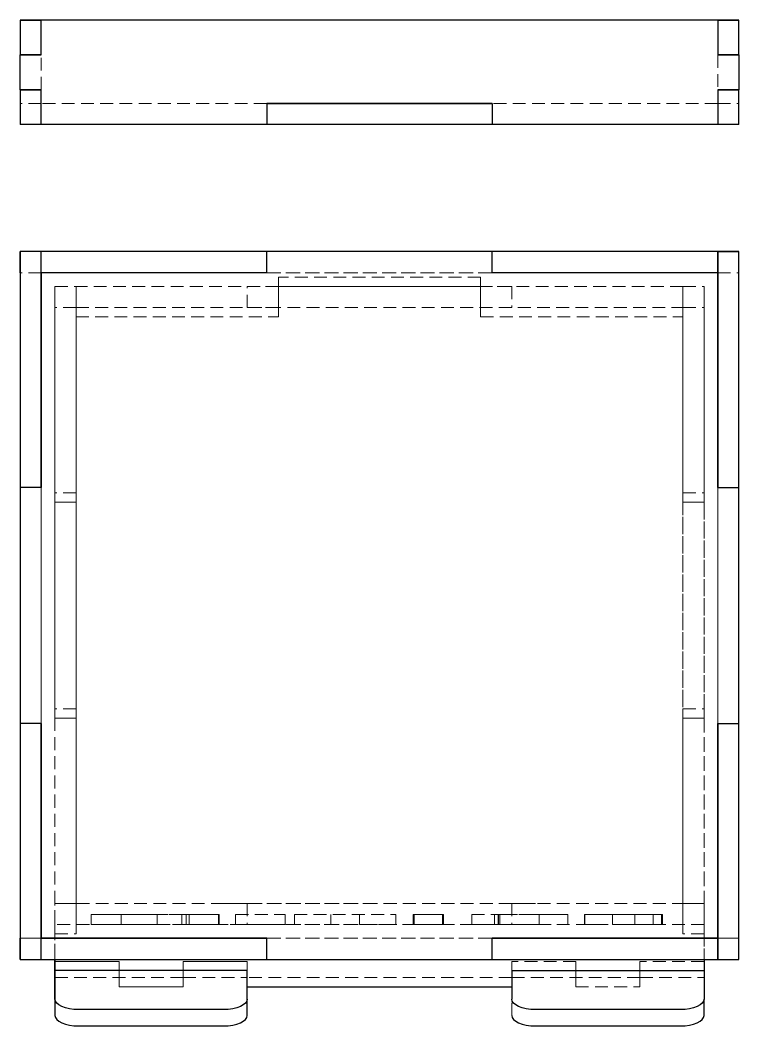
# Model space of a CAD drawing. Header units: millimetres. Extents: x 47 to 273, y 19 to 208.
# Drawn here: x 47.4 to 118.6, y 18.6 to 118.4 of the extents above; entities that cross this region are included whole.
import ezdxf

# ---------------------------------------------------------------- set-up
doc = ezdxf.new("R2010")
doc.units = ezdxf.units.MM
doc.linetypes.add('HIDDEN', pattern=[1.905, 1.27, -0.635])

msp = doc.modelspace()

# ---------------------------------------------------------------- linework, layer by layer
at = {"color": 7, "linetype": 'Continuous', "lineweight": 25}
for p, q in [((49.459, 118.355), (47.364, 118.355)), ((47.364, 118.355), (47.364, 118.355)), ((47.364, 118.355), (49.459, 118.355)), ((47.364, 118.355), (47.364, 114.903)), ((49.459, 114.903), (49.459, 118.355)), ((116.541, 118.355), (49.459, 118.355)), ((116.541, 118.355), (49.459, 118.355)), ((49.459, 114.903), (49.459, 118.355)), ((116.541, 118.355), (116.541, 114.903)), ((116.541, 118.355), (116.541, 118.355)), ((118.636, 118.355), (116.541, 118.355)), ((116.541, 118.355), (116.541, 114.903)), ((116.541, 118.355), (118.636, 118.355)), ((118.636, 114.903), (118.636, 118.355)), ((118.636, 118.355), (118.636, 118.355)), ((47.364, 111.452), (47.364, 114.903)), ((47.364, 114.903), (49.459, 114.903)), ((49.459, 114.903), (47.364, 114.903)), ((118.636, 114.903), (116.541, 114.903)), ((116.541, 114.903), (118.636, 114.903)), ((118.636, 114.903), (118.636, 111.452)), ((47.364, 111.452), (49.459, 111.452)), ((49.459, 111.452), (47.364, 111.452)), ((47.364, 111.452), (47.364, 108)), ((49.459, 108), (49.459, 111.452)), ((49.459, 108), (49.459, 111.452)), ((118.636, 111.452), (116.541, 111.452)), ((116.541, 111.452), (116.541, 108)), ((116.541, 111.452), (118.636, 111.452)), ((116.541, 111.452), (116.541, 108)), ((118.636, 108), (118.636, 111.452)), ((71.82, 110.095), (94.18, 110.095)), ((71.82, 110.095), (71.82, 108)), ((94.18, 110.095), (71.82, 110.095)), ((71.82, 110.095), (71.82, 108)), ((94.18, 110.095), (94.18, 108)), ((94.18, 110.095), (94.18, 108)), ((49.459, 108), (47.364, 108)), ((71.82, 108), (49.459, 108)), ((94.18, 108), (71.82, 108)), ((116.541, 108), (94.18, 108)), ((118.636, 108), (116.541, 108)), ((47.364, 93.305), (47.364, 95.4)), ((47.364, 95.4), (47.364, 95.4)), ((47.364, 95.4), (47.364, 71.996)), ((49.459, 95.4), (47.364, 95.4)), ((49.459, 95.4), (47.364, 95.4)), ((49.459, 93.305), (49.459, 95.4)), ((71.82, 95.4), (49.459, 95.4)), ((71.82, 95.4), (49.459, 95.4)), ((49.459, 71.996), (49.459, 95.4)), ((71.82, 93.305), (71.82, 95.4)), ((71.82, 93.305), (71.82, 95.4)), ((94.18, 95.4), (71.82, 95.4)), ((94.18, 95.4), (71.82, 95.4)), ((116.541, 95.4), (94.18, 95.4)), ((116.541, 95.4), (94.18, 95.4)), ((94.18, 93.305), (94.18, 95.4)), ((94.18, 93.305), (94.18, 95.4)), ((116.541, 93.305), (116.541, 95.4)), ((118.636, 95.4), (116.541, 95.4)), ((116.541, 95.4), (118.636, 95.4)), ((116.541, 95.4), (116.541, 71.996)), ((118.636, 95.4), (118.636, 95.4)), ((118.636, 71.996), (118.636, 95.4)), ((47.364, 93.305), (47.364, 71.996)), ((71.82, 93.305), (49.459, 93.305)), ((49.459, 93.305), (49.459, 71.996)), ((71.82, 93.305), (49.459, 93.305)), ((116.541, 93.305), (94.18, 93.305)), ((116.541, 93.305), (94.18, 93.305)), ((116.541, 71.996), (116.541, 93.305)), ((49.459, 71.996), (47.364, 71.996)), ((47.364, 71.996), (47.364, 48.593)), ((49.459, 71.996), (47.364, 71.996)), ((47.364, 71.996), (47.364, 48.593)), ((116.541, 71.996), (118.636, 71.996)), ((116.541, 71.996), (118.636, 71.996)), ((118.636, 48.593), (118.636, 71.996)), ((47.364, 48.593), (47.364, 25.189)), ((47.364, 48.593), (47.364, 27.284)), ((49.459, 48.593), (47.364, 48.593)), ((49.459, 48.593), (47.364, 48.593)), ((49.459, 25.189), (49.459, 48.593)), ((49.459, 48.593), (49.459, 27.284)), ((116.541, 48.593), (116.541, 25.189)), ((116.541, 48.593), (118.636, 48.593)), ((116.541, 48.593), (118.636, 48.593)), ((116.541, 27.284), (116.541, 48.593)), ((118.636, 25.189), (118.636, 48.593)), ((47.364, 25.189), (47.364, 27.284)), ((49.459, 25.189), (49.459, 27.284)), ((49.459, 27.284), (71.82, 27.284)), ((71.82, 27.284), (49.459, 27.284)), ((71.82, 25.189), (71.82, 27.284)), ((71.82, 25.189), (71.82, 27.284)), ((94.18, 27.284), (116.541, 27.284)), ((94.18, 25.189), (94.18, 27.284)), ((116.541, 27.284), (94.18, 27.284)), ((94.18, 25.189), (94.18, 27.284)), ((116.541, 25.189), (116.541, 27.284)), ((47.364, 25.189), (47.364, 25.189)), ((47.364, 25.189), (49.459, 25.189)), ((49.459, 25.189), (71.82, 25.189)), ((50.813, 24.084), (50.813, 25.189)), ((50.813, 25.189), (50.813, 25.002)), ((50.813, 25.002), (50.813, 24.084)), ((71.82, 25.189), (94.18, 25.189)), ((94.18, 25.189), (116.541, 25.189)), ((115.188, 25.189), (115.188, 24.084)), ((116.541, 25.189), (118.636, 25.189)), ((50.813, 21.245), (50.813, 24.084)), ((50.813, 24.084), (50.813, 23.386)), ((57.172, 24.084), (50.813, 24.084)), ((63.532, 24.084), (57.172, 24.084)), ((69.891, 24.084), (63.532, 24.084)), ((69.891, 21.245), (69.891, 24.084)), ((96.109, 24.084), (96.109, 21.245)), ((96.109, 24.084), (102.468, 24.084)), ((102.468, 24.084), (108.828, 24.084)), ((108.828, 24.084), (115.188, 24.084)), ((115.188, 24.084), (115.188, 21.245)), ((50.813, 23.386), (50.813, 19.629)), ((69.891, 22.468), (96.109, 22.468)), ((69.891, 19.629), (69.891, 21.245)), ((115.188, 19.629), (115.188, 21.245)), ((67.545, 20.216), (53.159, 20.216)), ((112.841, 20.216), (98.455, 20.216)), ((53.159, 18.6), (67.545, 18.6)), ((98.455, 18.6), (112.841, 18.6))]:
    msp.add_line(p, q, dxfattribs=at)
at = {"color": 7, "linetype": 'HIDDEN', "lineweight": 18}
for p, q in [((49.459, 118.355), (49.459, 118.355)), ((49.459, 118.355), (49.459, 114.903)), ((49.459, 118.355), (49.459, 118.355)), ((49.459, 118.355), (49.459, 118.355)), ((49.459, 118.355), (49.459, 114.903)), ((116.541, 118.355), (116.541, 118.355)), ((116.541, 118.355), (116.541, 118.355)), ((116.541, 114.903), (116.541, 118.355)), ((47.364, 114.903), (47.364, 114.903)), ((47.364, 114.903), (47.364, 114.903)), ((47.364, 114.903), (47.364, 114.903)), ((49.459, 114.903), (47.364, 114.903)), ((47.364, 111.452), (47.364, 114.903)), ((47.364, 114.903), (47.364, 114.903)), ((49.459, 114.903), (49.459, 114.903)), ((49.459, 114.903), (49.459, 114.903)), ((49.459, 114.903), (49.459, 114.903)), ((49.459, 111.452), (49.459, 114.903)), ((49.459, 111.452), (49.459, 114.903)), ((49.459, 114.903), (49.459, 114.903)), ((116.541, 114.903), (116.541, 114.903)), ((116.541, 114.903), (116.541, 114.903)), ((116.541, 114.903), (116.541, 114.903)), ((116.541, 114.903), (116.541, 111.452)), ((116.541, 114.903), (116.541, 114.903)), ((116.541, 114.903), (116.541, 111.452)), ((118.636, 114.903), (118.636, 114.903)), ((118.636, 114.903), (118.636, 114.903)), ((118.636, 114.903), (118.636, 114.903)), ((118.636, 114.903), (118.636, 111.452)), ((118.636, 114.903), (118.636, 114.903)), ((47.364, 111.452), (47.364, 111.452)), ((47.364, 111.452), (47.364, 111.452)), ((47.364, 111.452), (47.364, 111.452)), ((47.364, 111.452), (47.364, 111.452)), ((49.459, 111.452), (49.459, 111.452)), ((49.459, 111.452), (49.459, 111.452)), ((49.459, 111.452), (49.459, 111.452)), ((49.459, 111.452), (49.459, 111.452)), ((49.459, 111.452), (49.459, 108)), ((116.541, 111.452), (116.541, 111.452)), ((116.541, 108), (116.541, 111.452)), ((116.541, 111.452), (116.541, 111.452)), ((116.541, 111.452), (118.636, 111.452)), ((116.541, 111.452), (116.541, 111.452)), ((116.541, 111.452), (116.541, 111.452)), ((116.541, 108), (116.541, 111.452)), ((118.636, 111.452), (118.636, 111.452)), ((118.636, 111.452), (118.636, 111.452)), ((118.636, 111.452), (118.636, 111.452)), ((118.636, 111.452), (118.636, 111.452)), ((47.364, 110.095), (47.364, 110.095)), ((49.459, 110.095), (47.364, 110.095)), ((49.459, 110.095), (47.364, 110.095)), ((47.364, 110.095), (47.364, 110.095)), ((49.459, 110.095), (49.459, 110.095)), ((71.82, 110.095), (49.459, 110.095)), ((49.459, 110.095), (49.459, 110.095)), ((49.459, 110.095), (49.459, 110.095)), ((71.82, 110.095), (49.459, 110.095)), ((71.82, 110.095), (71.82, 110.095)), ((71.82, 110.095), (71.82, 110.095)), ((71.82, 110.095), (71.82, 110.095)), ((71.82, 110.095), (71.82, 110.095)), ((94.18, 110.095), (94.18, 110.095)), ((94.18, 110.095), (94.18, 110.095)), ((94.18, 110.095), (94.18, 110.095)), ((116.541, 110.095), (94.18, 110.095)), ((116.541, 110.095), (94.18, 110.095)), ((94.18, 110.095), (94.18, 110.095)), ((116.541, 110.095), (116.541, 110.095)), ((116.541, 110.095), (118.636, 110.095)), ((116.541, 110.095), (116.541, 110.095)), ((116.541, 110.095), (118.636, 110.095)), ((116.541, 110.095), (116.541, 110.095)), ((118.636, 110.095), (118.636, 110.095)), ((118.636, 110.095), (118.636, 110.095)), ((47.364, 108), (47.364, 108)), ((49.459, 108), (47.364, 108)), ((47.364, 108), (47.364, 108)), ((47.364, 108), (47.364, 108)), ((49.459, 108), (49.459, 108)), ((71.82, 108), (49.459, 108)), ((49.459, 108), (49.459, 108)), ((49.459, 108), (49.459, 108)), ((49.459, 108), (49.459, 108)), ((71.82, 108), (49.459, 108)), ((49.459, 108), (49.459, 108)), ((49.459, 108), (49.459, 108)), ((71.82, 108), (49.459, 108)), ((71.82, 108), (71.82, 108)), ((71.82, 108), (71.82, 108)), ((71.82, 108), (71.82, 108)), ((71.82, 108), (71.82, 108)), ((71.82, 108), (94.18, 108)), ((94.18, 108), (94.18, 108)), ((116.541, 108), (94.18, 108)), ((94.18, 108), (94.18, 108)), ((94.18, 108), (94.18, 108)), ((116.541, 108), (94.18, 108)), ((116.541, 108), (94.18, 108)), ((94.18, 108), (94.18, 108)), ((116.541, 108), (116.541, 108)), ((116.541, 108), (116.541, 108)), ((116.541, 108), (116.541, 108)), ((116.541, 108), (118.636, 108)), ((116.541, 108), (116.541, 108)), ((116.541, 108), (116.541, 108)), ((116.541, 108), (116.541, 108)), ((118.636, 108), (118.636, 108)), ((118.636, 108), (118.636, 108)), ((118.636, 108), (118.636, 108)), ((47.364, 95.4), (47.364, 95.4)), ((47.364, 95.4), (47.364, 95.4)), ((49.459, 95.4), (49.459, 95.4)), ((49.459, 95.4), (49.459, 95.4)), ((49.459, 93.305), (49.459, 95.4)), ((49.459, 95.4), (49.459, 95.4)), ((49.459, 95.4), (49.459, 95.4)), ((71.82, 95.4), (71.82, 95.4)), ((71.82, 95.4), (71.82, 95.4)), ((94.18, 95.4), (94.18, 95.4)), ((94.18, 95.4), (94.18, 95.4)), ((116.541, 95.4), (116.541, 95.4)), ((116.541, 95.4), (116.541, 95.4)), ((116.541, 95.4), (116.541, 95.4)), ((116.541, 95.4), (116.541, 95.4)), ((116.541, 93.305), (116.541, 95.4)), ((118.636, 95.4), (118.636, 95.4)), ((118.636, 93.305), (118.636, 95.4)), ((118.636, 95.4), (118.636, 95.4)), ((118.636, 71.996), (118.636, 95.4)), ((47.364, 93.305), (47.364, 93.305)), ((49.459, 93.305), (47.364, 93.305)), ((47.364, 93.305), (47.364, 93.305)), ((49.459, 93.305), (47.364, 93.305)), ((49.459, 93.305), (49.459, 93.305)), ((49.459, 93.305), (49.459, 93.305)), ((49.459, 93.305), (49.459, 93.305)), ((49.459, 93.305), (49.459, 93.305)), ((71.82, 93.305), (49.459, 93.305)), ((71.82, 93.305), (71.82, 93.305)), ((71.82, 93.305), (94.18, 93.305)), ((94.18, 93.305), (71.82, 93.305)), ((71.82, 93.305), (71.82, 93.305)), ((72.969, 89.848), (72.969, 92.866)), ((72.969, 92.866), (72.969, 91.948)), ((93.031, 92.866), (72.969, 92.866)), ((93.031, 91.948), (93.031, 92.866)), ((93.031, 91.948), (93.031, 92.866)), ((94.18, 93.305), (94.18, 93.305)), ((116.541, 93.305), (94.18, 93.305)), ((94.18, 93.305), (94.18, 93.305)), ((116.541, 93.305), (116.541, 93.305)), ((116.541, 93.305), (118.636, 93.305)), ((116.541, 93.305), (116.541, 93.305)), ((116.541, 93.305), (116.541, 93.305)), ((116.541, 93.305), (118.636, 93.305)), ((116.541, 93.305), (116.541, 93.305)), ((118.636, 93.305), (118.636, 93.305)), ((118.636, 93.305), (118.636, 93.305)), ((50.813, 91.943), (50.813, 71.456)), ((50.813, 91.943), (50.813, 91.943)), ((50.813, 91.943), (50.813, 91.943)), ((50.813, 30.741), (50.813, 91.943)), ((50.813, 91.943), (52.907, 91.943)), ((50.813, 91.943), (50.813, 91.943)), ((50.813, 91.943), (50.813, 91.943)), ((52.907, 91.943), (52.907, 91.943)), ((52.907, 30.741), (52.907, 91.943)), ((52.907, 89.848), (52.907, 91.943)), ((52.907, 91.943), (52.907, 91.943)), ((52.907, 91.943), (52.907, 71.456)), ((52.907, 91.943), (52.907, 91.943)), ((52.907, 89.848), (52.907, 91.943)), ((113.093, 91.943), (52.907, 91.943)), ((52.907, 91.943), (52.907, 91.943)), ((69.891, 91.943), (69.891, 91.943)), ((72.969, 91.943), (69.891, 91.943)), ((69.891, 89.848), (69.891, 91.943)), ((69.891, 89.848), (69.891, 91.943)), ((72.969, 91.948), (72.969, 88.93)), ((72.969, 91.948), (93.031, 91.948)), ((72.969, 91.943), (72.969, 91.943)), ((72.969, 89.848), (72.969, 91.943)), ((93.031, 91.948), (93.031, 88.93)), ((93.031, 91.943), (93.031, 91.943)), ((96.109, 91.943), (93.031, 91.943)), ((93.031, 89.848), (93.031, 91.943)), ((96.109, 91.943), (96.109, 91.943)), ((96.109, 91.943), (96.109, 89.848)), ((96.109, 91.943), (96.109, 89.848)), ((113.093, 91.943), (115.188, 91.943)), ((113.093, 91.943), (113.093, 91.943)), ((113.093, 91.943), (113.093, 30.741)), ((113.093, 91.943), (113.093, 91.943)), ((113.093, 89.848), (113.093, 91.943)), ((113.093, 71.456), (113.093, 91.943)), ((113.093, 89.848), (113.093, 91.943)), ((113.093, 91.943), (113.093, 91.943)), ((113.093, 91.943), (113.093, 91.943)), ((115.188, 91.943), (115.188, 91.943)), ((115.188, 30.741), (115.188, 91.943)), ((115.188, 91.943), (115.188, 91.943)), ((115.188, 71.456), (115.188, 91.943)), ((115.188, 91.943), (115.188, 91.943)), ((115.188, 91.943), (115.188, 91.943)), ((50.813, 89.848), (50.813, 89.848)), ((52.907, 89.848), (50.813, 89.848)), ((52.907, 89.848), (50.813, 89.848)), ((50.813, 89.848), (50.813, 89.848)), ((50.813, 89.848), (50.813, 89.848)), ((52.907, 89.848), (52.907, 88.93)), ((52.907, 89.848), (52.907, 88.93)), ((52.907, 89.848), (52.907, 89.848)), ((52.907, 89.848), (52.907, 89.848)), ((52.907, 89.848), (113.093, 89.848)), ((52.907, 89.848), (52.907, 89.848)), ((72.969, 89.848), (69.891, 89.848)), ((69.891, 89.848), (69.891, 89.848)), ((72.969, 89.848), (72.969, 88.93)), ((72.969, 89.848), (72.969, 89.848)), ((93.031, 89.848), (93.031, 88.93)), ((93.031, 89.848), (93.031, 89.848)), ((96.109, 89.848), (93.031, 89.848)), ((96.109, 89.848), (96.109, 89.848)), ((113.093, 89.848), (113.093, 88.93)), ((113.093, 71.456), (113.093, 89.848)), ((113.093, 89.848), (113.093, 89.848)), ((113.093, 89.848), (115.188, 89.848)), ((113.093, 89.848), (113.093, 89.848)), ((113.093, 89.848), (115.188, 89.848)), ((113.093, 89.848), (113.093, 89.848)), ((115.188, 89.848), (115.188, 89.848)), ((115.188, 89.848), (115.188, 89.848)), ((115.188, 89.848), (115.188, 89.848)), ((52.907, 70.538), (52.907, 88.93)), ((52.907, 88.93), (72.969, 88.93)), ((93.031, 88.93), (113.093, 88.93)), ((113.093, 88.93), (113.093, 70.538)), ((47.364, 71.996), (47.364, 71.996)), ((47.364, 71.996), (47.364, 71.996)), ((49.459, 71.996), (49.459, 71.996)), ((49.459, 48.593), (49.459, 71.996)), ((49.459, 71.996), (49.459, 48.593)), ((49.459, 71.996), (49.459, 71.996)), ((116.541, 48.593), (116.541, 71.996)), ((116.541, 71.996), (116.541, 71.996)), ((116.541, 71.996), (116.541, 48.593)), ((116.541, 71.996), (116.541, 71.996)), ((118.636, 71.996), (118.636, 71.996)), ((118.636, 71.996), (118.636, 71.996)), ((118.636, 48.593), (118.636, 71.996)), ((50.813, 71.456), (50.813, 70.538)), ((52.907, 71.456), (50.813, 71.456)), ((50.813, 71.456), (50.813, 70.538)), ((52.907, 71.456), (50.813, 71.456)), ((52.907, 71.456), (52.907, 70.538)), ((52.907, 71.456), (52.907, 70.538)), ((113.093, 71.456), (115.188, 71.456)), ((113.093, 71.456), (113.093, 70.538)), ((113.093, 71.456), (113.093, 70.538)), ((113.093, 71.456), (115.188, 71.456)), ((115.188, 71.456), (115.188, 70.538)), ((115.188, 71.456), (115.188, 70.538)), ((50.813, 70.538), (52.907, 70.538)), ((50.813, 49.133), (50.813, 70.538)), ((52.907, 70.538), (50.813, 70.538)), ((52.907, 49.133), (52.907, 70.538)), ((115.188, 70.538), (113.093, 70.538)), ((113.093, 70.538), (113.093, 49.133)), ((113.093, 70.538), (115.188, 70.538)), ((115.188, 70.538), (115.188, 49.133)), ((50.813, 50.051), (50.813, 49.133)), ((52.907, 50.051), (50.813, 50.051)), ((50.813, 50.051), (50.813, 49.133)), ((52.907, 50.051), (50.813, 50.051)), ((52.907, 50.051), (52.907, 49.133)), ((52.907, 50.051), (52.907, 49.133)), ((52.907, 50.051), (52.907, 28.646)), ((113.093, 50.051), (113.093, 49.133)), ((113.093, 50.051), (115.188, 50.051)), ((113.093, 28.646), (113.093, 50.051)), ((113.093, 50.051), (113.093, 49.133)), ((113.093, 50.051), (115.188, 50.051)), ((115.188, 50.051), (115.188, 49.133)), ((115.188, 50.051), (115.188, 49.133)), ((115.188, 28.646), (115.188, 50.051)), ((50.813, 49.133), (52.907, 49.133)), ((50.813, 49.133), (50.813, 28.646)), ((52.907, 49.133), (50.813, 49.133)), ((52.907, 27.728), (52.907, 49.133)), ((52.907, 49.133), (52.907, 28.646)), ((115.188, 49.133), (113.093, 49.133)), ((113.093, 49.133), (113.093, 27.728)), ((113.093, 28.646), (113.093, 49.133)), ((113.093, 49.133), (115.188, 49.133)), ((47.364, 48.593), (47.364, 48.593)), ((47.364, 48.593), (47.364, 48.593)), ((49.459, 48.593), (49.459, 48.593)), ((49.459, 48.593), (49.459, 48.593)), ((116.541, 48.593), (116.541, 48.593)), ((116.541, 48.593), (116.541, 48.593)), ((118.636, 48.593), (118.636, 48.593)), ((118.636, 25.189), (118.636, 48.593)), ((118.636, 48.593), (118.636, 48.593)), ((50.813, 30.741), (50.813, 30.741)), ((50.813, 30.741), (50.813, 30.741)), ((52.907, 30.741), (50.813, 30.741)), ((50.813, 28.646), (50.813, 30.741)), ((115.188, 30.741), (50.813, 30.741)), ((50.813, 30.741), (50.813, 30.741)), ((50.813, 30.741), (50.813, 30.741)), ((52.907, 30.741), (52.907, 30.741)), ((52.907, 30.741), (52.907, 28.646)), ((52.907, 30.741), (52.907, 30.741)), ((52.907, 30.741), (52.907, 30.741)), ((52.907, 30.741), (52.907, 28.646)), ((69.891, 30.741), (69.891, 30.741)), ((69.891, 30.741), (69.891, 28.646)), ((96.109, 30.741), (96.109, 30.741)), ((96.109, 30.741), (96.109, 28.646)), ((113.093, 30.741), (113.093, 30.741)), ((113.093, 30.741), (113.093, 28.646)), ((113.093, 30.741), (115.188, 30.741)), ((113.093, 30.741), (113.093, 30.741)), ((113.093, 30.741), (113.093, 28.646)), ((113.093, 30.741), (113.093, 30.741)), ((115.188, 28.646), (115.188, 30.741)), ((115.188, 30.741), (115.188, 30.741)), ((115.188, 30.741), (115.188, 30.741)), ((115.188, 30.741), (115.188, 28.646)), ((115.188, 30.741), (115.188, 30.741)), ((115.188, 30.741), (115.188, 30.741)), ((54.409, 28.646), (54.409, 29.651)), ((57.372, 28.646), (57.372, 29.651)), ((60.962, 29.651), (60.752, 29.651)), ((60.962, 28.646), (60.962, 29.651)), ((63.403, 29.651), (60.962, 29.651)), ((63.403, 28.646), (63.403, 29.651)), ((67.023, 29.651), (63.403, 29.651)), ((63.815, 28.646), (63.815, 29.651)), ((63.815, 29.651), (67.023, 29.651)), ((64.132, 28.646), (64.132, 29.651)), ((67.023, 28.646), (67.023, 29.651)), ((67.096, 28.646), (67.096, 29.651)), ((68.737, 28.646), (68.737, 29.651)), ((68.737, 29.651), (68.737, 29.651)), ((68.737, 29.651), (73.631, 29.651)), ((73.631, 28.646), (73.631, 29.651)), ((73.631, 29.651), (73.631, 29.651)), ((74.558, 29.651), (84.62, 29.651)), ((74.558, 29.651), (74.558, 29.651)), ((74.558, 28.646), (74.558, 29.651)), ((78.178, 28.646), (78.178, 29.651)), ((78.178, 29.651), (78.178, 29.651)), ((81.004, 29.651), (81.004, 29.651)), ((81.004, 28.646), (81.004, 29.651)), ((84.62, 29.651), (84.62, 29.651)), ((84.62, 28.646), (84.62, 29.651)), ((86.332, 28.646), (86.332, 29.651)), ((86.451, 29.651), (86.451, 29.651)), ((86.451, 28.646), (86.451, 29.651)), ((86.451, 29.651), (89.231, 29.651)), ((89.231, 29.651), (89.231, 29.651)), ((89.231, 28.646), (89.231, 29.651)), ((89.359, 28.646), (89.359, 29.651)), ((92.147, 29.651), (92.147, 29.651)), ((92.147, 28.646), (92.147, 29.651)), ((92.147, 29.651), (94.407, 29.651)), ((94.407, 29.651), (94.798, 29.651)), ((94.407, 28.646), (94.407, 29.651)), ((94.781, 29.651), (94.407, 29.651)), ((94.781, 28.646), (94.781, 29.651)), ((94.798, 29.651), (94.781, 29.651)), ((94.798, 28.646), (94.798, 29.651)), ((94.798, 29.651), (94.926, 29.651)), ((94.926, 28.646), (94.926, 29.651)), ((94.926, 29.651), (94.926, 29.651)), ((95.298, 29.651), (94.926, 29.651)), ((94.926, 29.651), (94.926, 29.651)), ((97.744, 29.651), (97.076, 29.651)), ((98.828, 28.646), (98.828, 29.651)), ((101.663, 28.646), (101.663, 29.651)), ((103.34, 28.646), (103.34, 29.651)), ((103.358, 28.646), (103.358, 29.651)), ((103.358, 29.651), (103.358, 29.651)), ((104.984, 29.651), (104.824, 29.651)), ((106.099, 28.646), (106.099, 29.651)), ((106.717, 29.651), (106.119, 29.651)), ((108.324, 28.646), (108.324, 29.651)), ((110.121, 28.646), (110.121, 29.651)), ((110.958, 29.651), (110.121, 29.651)), ((110.958, 28.646), (110.958, 29.651)), ((111.068, 28.646), (111.068, 29.651)), ((50.813, 28.646), (50.813, 27.728)), ((50.813, 28.646), (50.813, 25.189)), ((50.813, 28.646), (50.813, 28.646)), ((50.813, 28.646), (50.813, 28.646)), ((115.188, 28.646), (50.813, 28.646)), ((50.813, 28.646), (50.813, 28.646)), ((50.813, 28.646), (50.813, 28.646)), ((52.907, 28.646), (52.907, 27.728)), ((52.907, 28.646), (52.907, 28.646)), ((52.907, 28.646), (52.907, 28.646)), ((52.907, 28.646), (52.907, 28.646)), ((60.752, 28.646), (60.962, 28.646)), ((63.403, 28.646), (63.756, 28.646)), ((67.023, 28.646), (63.815, 28.646)), ((64.715, 28.646), (67.023, 28.646)), ((68.737, 28.646), (68.737, 28.646)), ((68.737, 28.646), (73.631, 28.646)), ((69.891, 28.646), (69.891, 28.646)), ((73.631, 28.646), (73.631, 28.646)), ((84.62, 28.646), (74.558, 28.646)), ((74.558, 28.646), (74.558, 28.646)), ((78.178, 28.646), (78.178, 28.646)), ((81.004, 28.646), (81.004, 28.646)), ((81.004, 28.646), (84.62, 28.646)), ((84.62, 28.646), (84.62, 28.646)), ((86.451, 28.646), (86.451, 28.646)), ((89.231, 28.646), (89.231, 28.646)), ((92.147, 28.646), (92.147, 28.646)), ((94.407, 28.646), (92.147, 28.646)), ((92.147, 28.646), (94.926, 28.646)), ((94.798, 28.646), (94.407, 28.646)), ((94.926, 28.646), (94.798, 28.646)), ((94.926, 28.646), (94.926, 28.646)), ((94.926, 28.646), (94.972, 28.646)), ((94.926, 28.646), (94.926, 28.646)), ((96.109, 28.646), (96.109, 28.646)), ((96.991, 28.646), (97.28, 28.646)), ((98.455, 28.646), (97.498, 28.646)), ((103.358, 28.646), (103.358, 28.646)), ((107.343, 28.646), (106.81, 28.646)), ((107.494, 28.646), (107.85, 28.646)), ((110.121, 28.646), (110.958, 28.646)), ((113.093, 28.646), (113.093, 27.728)), ((113.093, 28.646), (113.093, 28.646)), ((113.093, 28.646), (113.093, 28.646)), ((113.093, 28.646), (113.093, 28.646)), ((115.188, 28.646), (115.188, 27.728)), ((115.188, 25.002), (115.188, 28.646)), ((115.188, 28.646), (115.188, 28.646)), ((115.188, 28.646), (115.188, 28.646)), ((115.188, 28.646), (115.188, 28.646)), ((115.188, 28.646), (115.188, 28.646)), ((47.364, 27.284), (49.459, 27.284)), ((47.364, 27.284), (47.364, 27.284)), ((47.364, 27.284), (47.364, 27.284)), ((49.459, 27.284), (47.364, 27.284)), ((49.459, 27.284), (49.459, 27.284)), ((49.459, 27.284), (49.459, 27.284)), ((49.459, 25.189), (49.459, 27.284)), ((49.459, 27.284), (49.459, 27.284)), ((49.459, 25.189), (49.459, 27.284)), ((49.459, 27.284), (49.459, 27.284)), ((71.82, 27.284), (49.459, 27.284)), ((50.813, 25.189), (50.813, 27.728)), ((50.813, 27.728), (52.907, 27.728)), ((94.18, 27.284), (71.82, 27.284)), ((71.82, 27.284), (94.18, 27.284)), ((71.82, 27.284), (71.82, 27.284)), ((71.82, 27.284), (71.82, 27.284)), ((94.18, 27.284), (94.18, 27.284)), ((94.18, 27.284), (94.18, 27.284)), ((116.541, 27.284), (94.18, 27.284)), ((115.188, 27.728), (113.093, 27.728)), ((115.188, 27.728), (115.188, 25.189)), ((116.541, 27.284), (116.541, 27.284)), ((118.636, 27.284), (116.541, 27.284)), ((116.541, 27.284), (116.541, 27.284)), ((116.541, 25.189), (116.541, 27.284)), ((116.541, 27.284), (116.541, 27.284)), ((116.541, 27.284), (118.636, 27.284)), ((116.541, 27.284), (116.541, 27.284)), ((118.636, 27.284), (118.636, 27.284)), ((118.636, 27.284), (118.636, 27.284)), ((118.636, 25.189), (118.636, 27.284)), ((47.364, 25.189), (47.364, 25.189)), ((47.364, 25.189), (47.364, 25.189)), ((49.459, 25.189), (47.364, 25.189)), ((49.459, 25.189), (49.459, 25.189)), ((49.459, 25.189), (49.459, 25.189)), ((49.459, 25.189), (71.82, 25.189)), ((49.459, 25.189), (49.459, 25.189)), ((49.459, 25.189), (49.459, 25.189)), ((50.813, 24.084), (50.813, 25.002)), ((57.172, 25.002), (50.813, 25.002)), ((50.813, 25.002), (50.813, 24.084)), ((50.813, 25.002), (57.172, 25.002)), ((57.172, 25.002), (57.172, 24.084)), ((57.172, 25.002), (57.172, 24.084)), ((57.172, 25.002), (57.172, 24.084)), ((57.172, 25.002), (57.172, 23.386)), ((63.532, 25.002), (63.532, 24.084)), ((69.891, 25.002), (63.532, 25.002)), ((63.532, 25.002), (63.532, 24.084)), ((63.532, 25.002), (63.532, 24.084)), ((63.532, 25.002), (63.532, 24.084)), ((63.532, 25.002), (69.891, 25.002)), ((69.891, 24.084), (69.891, 25.002)), ((69.891, 24.084), (69.891, 25.002)), ((69.891, 25.002), (69.891, 24.084)), ((69.891, 25.002), (69.891, 23.386)), ((71.82, 25.189), (71.82, 25.189)), ((71.82, 25.189), (94.18, 25.189)), ((71.82, 25.189), (71.82, 25.189)), ((71.82, 25.189), (94.18, 25.189)), ((94.18, 25.189), (94.18, 25.189)), ((94.18, 25.189), (116.541, 25.189)), ((94.18, 25.189), (94.18, 25.189)), ((96.109, 25.002), (96.109, 24.084)), ((102.468, 25.002), (96.109, 25.002)), ((96.109, 25.002), (96.109, 24.084)), ((102.468, 25.002), (96.109, 25.002)), ((96.109, 25.002), (96.109, 24.084)), ((96.109, 23.386), (96.109, 25.002)), ((102.468, 25.002), (102.468, 24.084)), ((102.468, 24.084), (102.468, 25.002)), ((102.468, 25.002), (102.468, 24.084)), ((102.468, 24.084), (102.468, 25.002)), ((108.828, 25.002), (108.828, 24.084)), ((115.188, 25.002), (108.828, 25.002)), ((108.828, 24.084), (108.828, 25.002)), ((115.188, 25.002), (108.828, 25.002)), ((108.828, 25.002), (108.828, 24.084)), ((108.828, 23.386), (108.828, 25.002)), ((115.188, 25.002), (115.188, 24.084)), ((115.188, 23.386), (115.188, 25.002)), ((115.188, 25.002), (115.188, 24.084)), ((116.541, 25.189), (116.541, 25.189)), ((116.541, 25.189), (116.541, 25.189)), ((116.541, 25.189), (116.541, 25.189)), ((116.541, 25.189), (116.541, 25.189)), ((116.541, 25.189), (118.636, 25.189)), ((118.636, 25.189), (118.636, 25.189)), ((118.636, 25.189), (118.636, 25.189)), ((118.636, 25.189), (118.636, 25.189)), ((57.172, 24.084), (57.172, 22.468)), ((57.172, 22.468), (57.172, 24.084)), ((63.532, 24.084), (63.532, 22.468)), ((63.532, 22.468), (63.532, 24.084)), ((69.891, 22.468), (69.891, 24.084)), ((96.109, 24.084), (96.109, 22.468)), ((102.468, 22.468), (102.468, 24.084)), ((102.468, 24.084), (102.468, 22.468)), ((108.828, 22.468), (108.828, 24.084)), ((108.828, 24.084), (108.828, 22.468)), ((50.813, 23.386), (57.172, 23.386)), ((57.172, 23.386), (57.172, 22.468)), ((57.172, 23.386), (57.172, 22.468)), ((63.532, 23.386), (57.172, 23.386)), ((63.532, 23.386), (63.532, 22.468)), ((63.532, 23.386), (69.891, 23.386)), ((63.532, 23.386), (63.532, 22.468)), ((69.891, 23.386), (69.891, 19.629)), ((96.109, 23.386), (69.891, 23.386)), ((96.109, 19.629), (96.109, 23.386)), ((96.109, 23.386), (102.468, 23.386)), ((102.468, 23.386), (102.468, 22.468)), ((102.468, 23.386), (102.468, 22.468)), ((108.828, 23.386), (102.468, 23.386)), ((108.828, 23.386), (108.828, 22.468)), ((108.828, 23.386), (115.188, 23.386)), ((108.828, 23.386), (108.828, 22.468)), ((115.188, 23.386), (115.188, 19.629)), ((63.532, 22.468), (57.172, 22.468)), ((57.172, 22.468), (63.532, 22.468)), ((102.468, 22.468), (108.828, 22.468)), ((102.468, 22.468), (108.828, 22.468))]:
    msp.add_line(p, q, dxfattribs=at)
at = {"color": 7, "linetype": 'HIDDEN', "lineweight": 18, "flags": 128}
for points in [[(67.545, 30.741), (68.003, 30.741), (68.443, 30.741), (68.849, 30.741), (69.204, 30.741), (69.496, 30.741), (69.713, 30.741), (69.846, 30.741), (69.891, 30.741)], [(82.613, 30.741), (81.366, 30.741), (80.131, 30.741), (78.92, 30.741), (77.745, 30.741), (76.616, 30.741), (75.545, 30.741), (74.543, 30.741), (73.618, 30.741), (72.779, 30.741), (72.035, 30.741), (71.394, 30.741), (70.86, 30.741), (70.439, 30.741), (70.136, 30.741), (69.953, 30.741), (69.891, 30.741)], [(96.109, 30.741), (96.048, 30.741), (95.864, 30.741), (95.561, 30.741), (95.14, 30.741), (94.607, 30.741), (93.965, 30.741), (93.221, 30.741), (92.383, 30.741), (91.458, 30.741), (90.455, 30.741), (89.384, 30.741), (88.256, 30.741), (87.08, 30.741), (85.869, 30.741), (84.634, 30.741), (83.387, 30.741)], [(96.109, 30.741), (96.154, 30.741), (96.287, 30.741), (96.504, 30.741), (96.796, 30.741), (97.152, 30.741), (97.557, 30.741), (97.997, 30.741), (98.455, 30.741)], [(69.891, 28.646), (69.846, 28.646), (69.713, 28.646), (69.496, 28.646), (69.204, 28.646), (68.849, 28.646), (68.443, 28.646), (68.003, 28.646), (67.545, 28.646)], [(69.891, 28.646), (69.953, 28.646), (70.136, 28.646), (70.439, 28.646), (70.86, 28.646), (71.394, 28.646), (72.035, 28.646), (72.779, 28.646), (73.618, 28.646), (74.543, 28.646), (75.545, 28.646), (76.616, 28.646), (77.745, 28.646), (78.92, 28.646), (80.131, 28.646), (81.366, 28.646), (82.613, 28.646)], [(83.387, 28.646), (84.634, 28.646), (85.869, 28.646), (87.08, 28.646), (88.256, 28.646), (89.384, 28.646), (90.455, 28.646), (91.458, 28.646), (92.383, 28.646), (93.221, 28.646), (93.965, 28.646), (94.607, 28.646), (95.14, 28.646), (95.561, 28.646), (95.864, 28.646), (96.048, 28.646), (96.109, 28.646)], [(96.77, 28.646), (96.504, 28.646), (96.287, 28.646), (96.154, 28.646), (96.109, 28.646)]]:
    msp.add_lwpolyline(points, dxfattribs=at)
at = {"color": 7, "linetype": 'Continuous', "lineweight": 25, "flags": 128}
for points in [[(53.159, 20.216), (52.701, 20.236), (52.261, 20.295), (51.855, 20.39), (51.5, 20.517), (51.208, 20.673), (50.991, 20.851), (50.858, 21.044), (50.813, 21.245)], [(69.891, 21.245), (69.846, 21.044), (69.713, 20.851), (69.496, 20.673), (69.204, 20.517), (68.849, 20.39), (68.443, 20.295), (68.003, 20.236), (67.545, 20.216)], [(98.455, 20.216), (97.997, 20.236), (97.557, 20.295), (97.152, 20.39), (96.796, 20.517), (96.504, 20.673), (96.287, 20.851), (96.154, 21.044), (96.109, 21.245)], [(115.188, 21.245), (115.143, 21.044), (115.009, 20.851), (114.792, 20.673), (114.5, 20.517), (114.145, 20.39), (113.739, 20.295), (113.299, 20.236), (112.841, 20.216)], [(50.813, 19.629), (50.858, 19.428), (50.991, 19.235), (51.208, 19.057), (51.5, 18.901), (51.855, 18.774), (52.261, 18.679), (52.701, 18.62), (53.159, 18.6)], [(67.545, 18.6), (68.003, 18.62), (68.443, 18.679), (68.849, 18.774), (69.204, 18.901), (69.496, 19.057), (69.713, 19.235), (69.846, 19.428), (69.891, 19.629)], [(96.109, 19.629), (96.154, 19.428), (96.287, 19.235), (96.504, 19.057), (96.796, 18.901), (97.152, 18.774), (97.557, 18.679), (97.997, 18.62), (98.455, 18.6)], [(112.841, 18.6), (113.299, 18.62), (113.739, 18.679), (114.145, 18.774), (114.5, 18.901), (114.792, 19.057), (115.009, 19.235), (115.143, 19.428), (115.188, 19.629)]]:
    msp.add_lwpolyline(points, dxfattribs=at)
at = {"color": 7, "linetype": 'HIDDEN', "lineweight": 18}
for points in [[(54.409, 29.651), (54.409, 29.651), (54.958, 29.651), (56.054, 29.651)], [(56.05, 29.651), (54.956, 29.651), (54.409, 29.651), (54.409, 29.651)], [(56.054, 29.651), (57.151, 29.651), (58.723, 29.651), (60.77, 29.651)], [(58.228, 29.651), (57.658, 29.651), (57.372, 29.651), (57.372, 29.651)], [(57.372, 29.651), (57.372, 29.651), (57.655, 29.651), (58.22, 29.651)], [(58.22, 29.651), (58.784, 29.651), (59.629, 29.651), (60.752, 29.651)], [(60.752, 29.651), (63.006, 29.651), (64.132, 29.651), (64.132, 29.651)], [(60.77, 29.651), (62.817, 29.651), (64.383, 29.651), (65.468, 29.651)], [(66.261, 29.651), (65.705, 29.651), (64.89, 29.651), (63.815, 29.651)], [(65.468, 29.651), (66.553, 29.651), (67.096, 29.651), (67.096, 29.651)], [(67.096, 29.651), (67.096, 29.651), (66.817, 29.651), (66.261, 29.651)], [(86.332, 29.651), (86.332, 29.651), (86.836, 29.651), (87.845, 29.651)], [(87.845, 29.651), (86.836, 29.651), (86.332, 29.651), (86.332, 29.651)], [(87.845, 29.651), (88.854, 29.651), (89.359, 29.651), (89.359, 29.651)], [(88.981, 29.651), (88.73, 29.651), (88.351, 29.651), (87.845, 29.651)], [(89.359, 29.651), (89.359, 29.651), (89.233, 29.651), (88.981, 29.651)], [(94.781, 29.651), (94.878, 29.651), (94.926, 29.651), (94.926, 29.651)], [(94.926, 29.651), (95.578, 29.651), (96.541, 29.651), (97.816, 29.651)], [(95.418, 29.651), (95.102, 29.651), (94.938, 29.651), (94.926, 29.651)], [(94.926, 29.651), (94.926, 29.651), (95.089, 29.651), (95.415, 29.651)], [(95.415, 29.651), (95.74, 29.651), (96.255, 29.651), (96.959, 29.651)], [(98.368, 29.651), (98.06, 29.651), (97.579, 29.651), (96.924, 29.651)], [(97.397, 29.651), (98.351, 29.651), (98.828, 29.651), (98.828, 29.651)], [(99.82, 29.651), (99.231, 29.651), (98.539, 29.651), (97.744, 29.651)], [(97.816, 29.651), (99.02, 29.651), (99.962, 29.651), (100.642, 29.651)], [(98.828, 29.651), (98.828, 29.651), (98.675, 29.651), (98.368, 29.651)], [(101.183, 29.651), (100.864, 29.651), (100.409, 29.651), (99.82, 29.651)], [(100.642, 29.651), (101.323, 29.651), (101.663, 29.651), (101.663, 29.651)], [(101.663, 29.651), (101.663, 29.651), (101.503, 29.651), (101.183, 29.651)], [(103.34, 29.651), (103.34, 29.651), (103.69, 29.651), (104.391, 29.651)], [(103.589, 29.651), (103.423, 29.651), (103.34, 29.651), (103.34, 29.651)], [(103.358, 29.651), (103.873, 29.651), (104.454, 29.651), (105.101, 29.651)], [(104.391, 29.651), (104.023, 29.651), (103.756, 29.651), (103.589, 29.651)], [(104.391, 29.651), (105.092, 29.651), (106.087, 29.651), (107.376, 29.651)], [(106.119, 29.651), (105.336, 29.651), (104.76, 29.651), (104.391, 29.651)], [(105.101, 29.651), (105.749, 29.651), (106.319, 29.651), (106.81, 29.651)], [(106.099, 29.651), (106.099, 29.651), (106.231, 29.651), (106.496, 29.651)], [(106.496, 29.651), (106.76, 29.651), (107.339, 29.651), (108.234, 29.651)], [(107.376, 29.651), (108.603, 29.651), (109.797, 29.651), (110.958, 29.651)], [(108.123, 29.651), (107.989, 29.651), (107.758, 29.651), (107.43, 29.651)], [(107.473, 29.651), (108.04, 29.651), (108.324, 29.651), (108.324, 29.651)], [(108.324, 29.651), (108.324, 29.651), (108.257, 29.651), (108.123, 29.651)], [(108.234, 29.651), (109.029, 29.651), (109.612, 29.651), (109.982, 29.651)], [(111.068, 29.651), (111.068, 29.651), (110.705, 29.651), (109.979, 29.651)], [(109.982, 29.651), (110.352, 29.651), (110.626, 29.651), (110.803, 29.651)], [(110.803, 29.651), (110.98, 29.651), (111.068, 29.651), (111.068, 29.651)], [(56.054, 28.646), (54.958, 28.646), (54.409, 28.646), (54.409, 28.646)], [(54.409, 28.646), (54.409, 28.646), (54.956, 28.646), (56.05, 28.646)], [(60.77, 28.646), (58.723, 28.646), (57.151, 28.646), (56.054, 28.646)], [(57.08, 28.646), (58.058, 28.646), (59.283, 28.646), (60.752, 28.646)], [(57.372, 28.646), (57.372, 28.646), (57.658, 28.646), (58.228, 28.646)], [(58.22, 28.646), (57.903, 28.646), (57.676, 28.646), (57.536, 28.646)], [(58.773, 28.646), (59.295, 28.646), (59.961, 28.646), (60.77, 28.646)], [(64.132, 28.646), (64.132, 28.646), (63.006, 28.646), (60.752, 28.646)], [(60.77, 28.646), (63.012, 28.646), (64.132, 28.646), (64.132, 28.646)], [(67.096, 28.646), (67.096, 28.646), (66.553, 28.646), (65.468, 28.646)], [(66.261, 28.646), (66.817, 28.646), (67.096, 28.646), (67.096, 28.646)], [(87.845, 28.646), (86.836, 28.646), (86.332, 28.646), (86.332, 28.646)], [(86.332, 28.646), (86.332, 28.646), (86.836, 28.646), (87.845, 28.646)], [(89.359, 28.646), (89.359, 28.646), (88.854, 28.646), (87.845, 28.646)], [(87.845, 28.646), (88.351, 28.646), (88.73, 28.646), (88.981, 28.646)], [(88.981, 28.646), (89.233, 28.646), (89.359, 28.646), (89.359, 28.646)], [(94.926, 28.646), (94.926, 28.646), (94.878, 28.646), (94.781, 28.646)], [(97.816, 28.646), (96.541, 28.646), (95.578, 28.646), (94.926, 28.646)], [(94.926, 28.646), (94.938, 28.646), (95.102, 28.646), (95.418, 28.646)], [(95.415, 28.646), (95.089, 28.646), (94.926, 28.646), (94.926, 28.646)], [(95.418, 28.646), (95.734, 28.646), (96.236, 28.646), (96.924, 28.646)], [(96.924, 28.646), (97.579, 28.646), (98.06, 28.646), (98.368, 28.646)], [(98.361, 28.646), (98.127, 28.646), (97.806, 28.646), (97.397, 28.646)], [(97.744, 28.646), (98.539, 28.646), (99.231, 28.646), (99.82, 28.646)], [(100.009, 28.646), (99.414, 28.646), (98.683, 28.646), (97.816, 28.646)], [(98.368, 28.646), (98.675, 28.646), (98.828, 28.646), (98.828, 28.646)], [(101.663, 28.646), (101.663, 28.646), (101.323, 28.646), (100.642, 28.646)], [(104.391, 28.646), (103.69, 28.646), (103.34, 28.646), (103.34, 28.646)], [(103.34, 28.646), (103.34, 28.646), (103.423, 28.646), (103.589, 28.646)], [(103.358, 28.646), (103.812, 28.646), (104.301, 28.646), (104.824, 28.646)], [(103.589, 28.646), (103.756, 28.646), (104.023, 28.646), (104.391, 28.646)], [(107.376, 28.646), (106.087, 28.646), (105.092, 28.646), (104.391, 28.646)], [(106.099, 28.646), (106.099, 28.646), (106.509, 28.646), (107.33, 28.646)], [(107.556, 28.646), (107.04, 28.646), (106.686, 28.646), (106.496, 28.646)], [(110.958, 28.646), (109.797, 28.646), (108.603, 28.646), (107.376, 28.646)], [(107.43, 28.646), (107.758, 28.646), (107.989, 28.646), (108.123, 28.646)], [(108.324, 28.646), (108.324, 28.646), (108.04, 28.646), (107.473, 28.646)], [(108.811, 28.646), (109.27, 28.646), (109.66, 28.646), (109.979, 28.646)], [(109.979, 28.646), (110.705, 28.646), (111.068, 28.646), (111.068, 28.646)], [(110.803, 28.646), (110.626, 28.646), (110.352, 28.646), (109.982, 28.646)], [(111.068, 28.646), (111.068, 28.646), (110.98, 28.646), (110.803, 28.646)]]:
    msp.add_open_spline(points, degree=3, dxfattribs=at)
for points, knots in [([(59.934, 29.651), (59.671, 29.651), (58.927, 29.651), (57.869, 29.651), (56.815, 29.651), (56.304, 29.651), (56.05, 29.651)], [0, 0, 0, 0, 0.181157, 0.512761, 0.757824, 1, 1, 1, 1]), ([(109.979, 29.651), (109.753, 29.651), (109.271, 29.651), (108.454, 29.651), (107.88, 29.651), (107.601, 29.651), (107.59, 29.651)], [0, 0, 0, 0, 0.314336, 0.669964, 0.987186, 1, 1, 1, 1]), ([(95.535, 28.646), (95.543, 28.646), (95.754, 28.646), (96.039, 28.646), (96.313, 28.646)], [0, 0, 0, 0, 0.03729, 1, 1, 1, 1]), ([(106.496, 28.646), (106.43, 28.646), (106.306, 28.646), (106.155, 28.646), (106.132, 28.646), (106.12, 28.646)], [0, 0, 0, 0, 0.356383, 0.668266, 1, 1, 1, 1])]:
    msp.add_open_spline(points, degree=3, knots=knots, dxfattribs=at)

doc.saveas('drawing.dxf')
